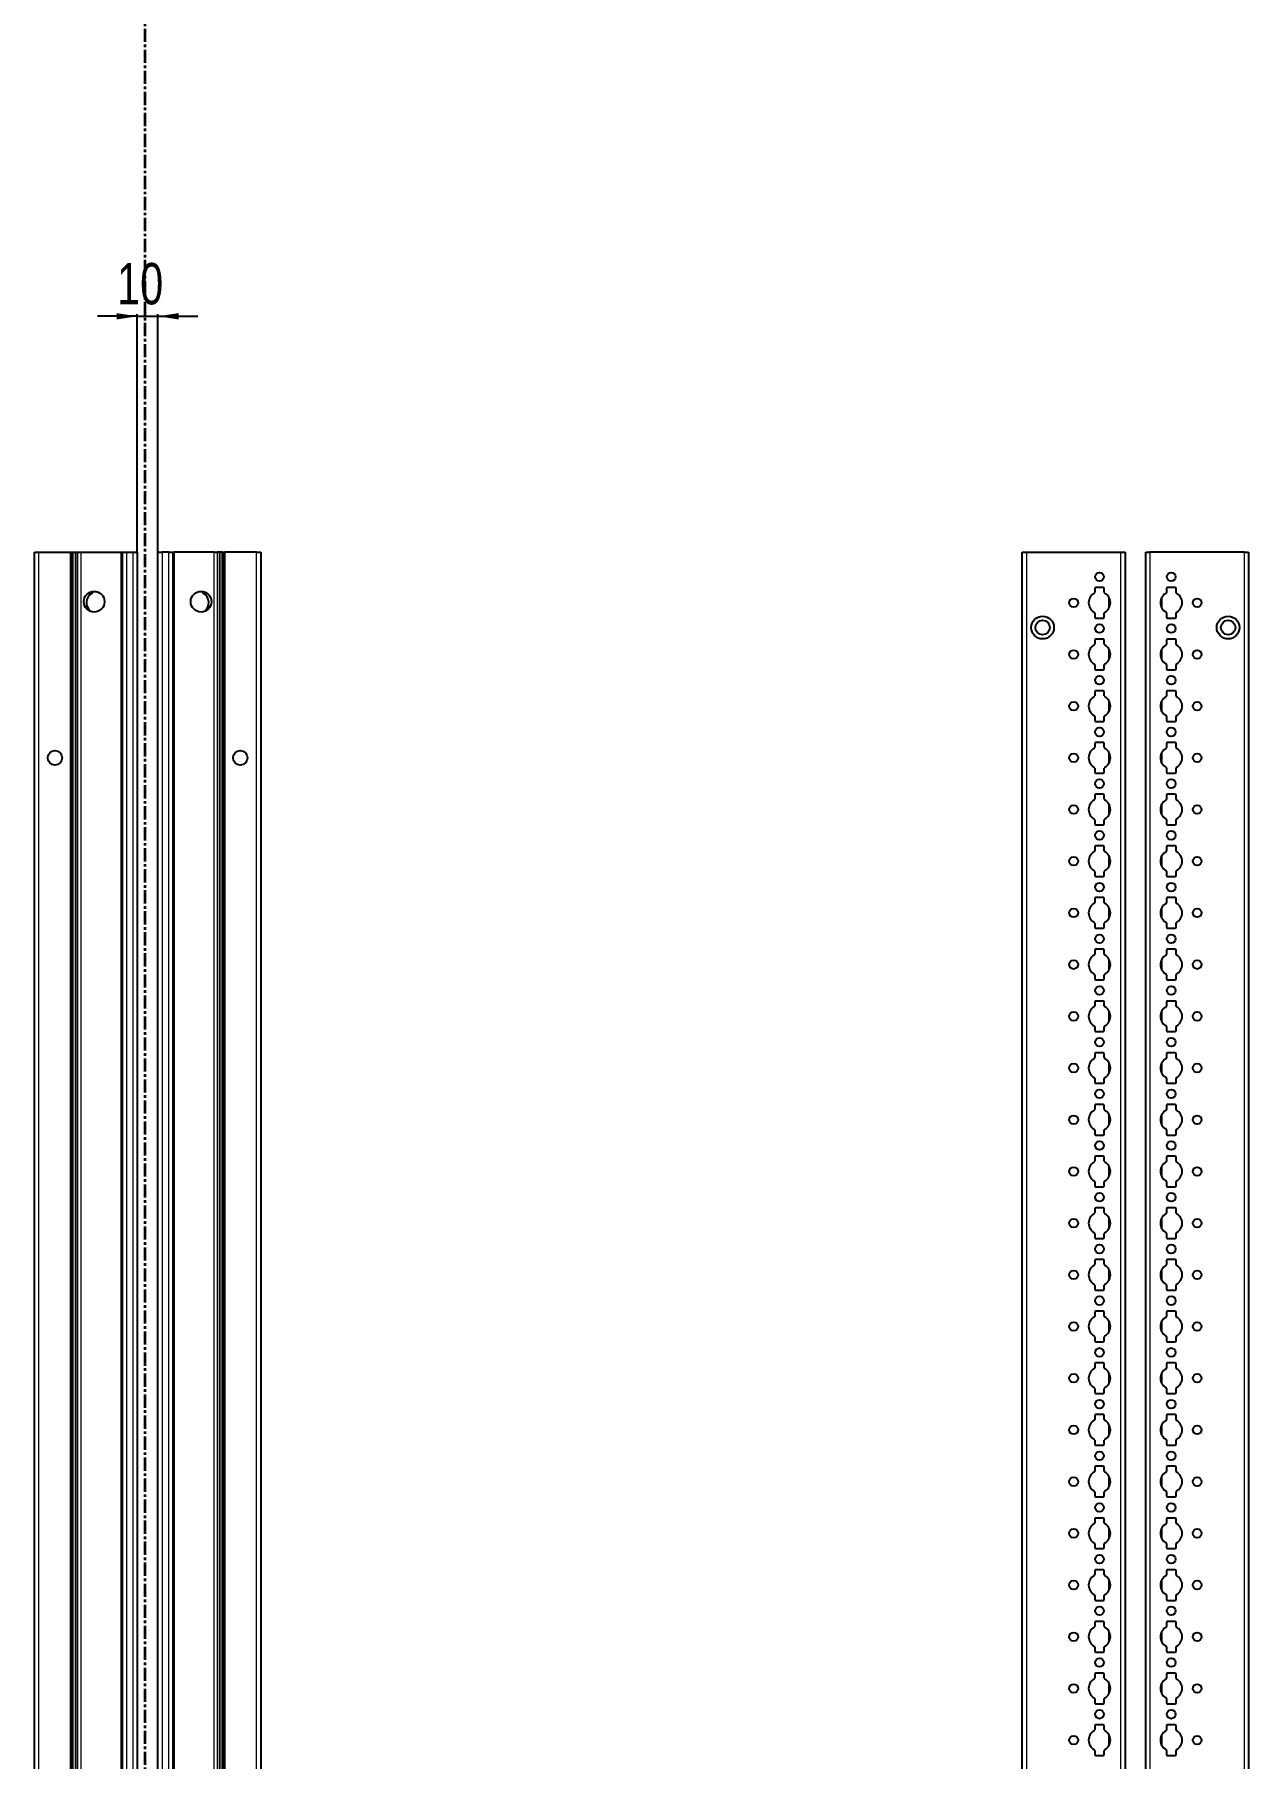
# Model space of a CAD drawing. Header units: millimetres. Extents: x -199 to 1181, y -1371 to 1507.
# Drawn here: x 594 to 1181, y -536 to 297 of the extents above; entities that cross this region are included whole.
import ezdxf

# ---------------------------------------------------------------- set-up
doc = ezdxf.new("R2010")
doc.units = ezdxf.units.MM
doc.linetypes.add('CENTER', pattern=[10.16, 6.35, -1.27, 1.27, -1.27])
doc.layers.add('FORMAT', color=7, linetype='Continuous')
doc.styles.add('SLDTEXTSTYLE0', font='TXT', dxfattribs={"width": 0.75})
doc.dimstyles.new('SLDDIMSTYLE1', dxfattribs={"dimtxt": 20, "dimasz": 10, "dimexe": 0, "dimexo": 0.0625, "dimgap": 5, "dimtad": 2, "dimdec": 1, "dimrnd": 1e-09, "dimzin": 12, "dimdsep": 46, "dimtxsty": 'SLDTEXTSTYLE0', "dimsah": 1, "dimcen": 0.09, "dimadec": 0, "dimazin": 3, "dimtfac": 1, "dimtmove": 0, "dimatfit": 0, "dimfxl": 0, "dimfrac": 2, "dimtolj": 1, "dimtzin": 12, "dimarcsym": 0})

# ---------------------------------------------------------------- blocks, each defined once
blk = doc.blocks.new('_D_4')
at = {"layer": 'FORMAT'}
for p, q in [((643.8, 161.21), (624.57, 161.21)), ((643.8, 47.22), (643.8, 162.21)), ((643.8, 161.21), (653.8, 161.21)), ((653.8, 47.22), (653.8, 162.21)), ((653.8, 161.21), (673.03, 161.21))]:
    blk.add_line(p, q, dxfattribs=at)
for points in [[(643.8, 161.21), (633.8, 162.75), (633.8, 159.67)], [(653.8, 161.21), (663.8, 159.67), (663.8, 162.75)]]:
    blk.add_solid(points, dxfattribs=at)
at = {"layer": 'FORMAT', "insert": (634.02, 186.99), "char_height": 20, "attachment_point": 1, "style": 'SLDTEXTSTYLE0'}
blk.add_mtext('10', dxfattribs=at)

msp = doc.modelspace()

# ---------------------------------------------------------------- linework, layer by layer
at = {"color": 7, "linetype": 'CENTER', "lineweight": 35}
msp.add_line((647.53, 1499.09), (647.53, -1103.67), dxfattribs=at)
at = {"color": 7, "linetype": 'Continuous', "lineweight": 25}
for p, q in [((594.1, -851.79), (594.1, 47.21)), ((594.1, 47.21), (596.1, 47.21)), ((596.1, 47.21), (611.45, 47.21)), ((611.45, 47.21), (612.1, 47.21)), ((612.1, 23.46), (612.1, 47.21)), ((612.1, 47.21), (612.69, 47.21)), ((612.69, 47.21), (613.89, 47.21)), ((613.89, 47.21), (613.89, -851.79)), ((613.89, 47.21), (613.93, 47.21)), ((613.93, 47.21), (613.93, -851.79)), ((613.93, 47.21), (615.13, 47.21)), ((615.13, 47.21), (616.55, 47.21)), ((616.55, 47.21), (635.95, 47.21)), ((635.95, 47.21), (636.6, 47.21)), ((636.6, -851.79), (636.6, 47.21)), ((636.6, 47.21), (638.6, 47.21)), ((638.6, 47.21), (641.8, 47.21)), ((641.8, 47.21), (643.8, 47.21)), ((643.8, 47.21), (643.8, -851.79)), ((653.8, -851.79), (653.8, 47.21)), ((653.8, 47.21), (655.8, 47.21)), ((659, 47.21), (655.8, 47.21)), ((659, 47.21), (661, 47.21)), ((661, 47.21), (661, -851.79)), ((661, 47.21), (661.65, 47.21)), ((681.05, 47.21), (661.65, 47.21)), ((681.05, 47.21), (682.47, 47.21)), ((683.67, 47.21), (682.47, 47.21)), ((683.67, -851.79), (683.67, 47.21)), ((683.71, 47.21), (683.67, 47.21)), ((683.71, -851.79), (683.71, 47.21)), ((684.91, 47.21), (683.71, 47.21)), ((684.91, 47.21), (685.5, 47.21)), ((685.5, 47.21), (685.5, 23.46)), ((685.5, 47.21), (686.15, 47.21)), ((701.5, 47.21), (686.15, 47.21)), ((701.5, 47.21), (703.5, 47.21)), ((703.5, 47.21), (703.5, -851.79)), ((1071.69, -851.79), (1071.69, 47.21)), ((1071.69, 47.21), (1073.69, 47.21)), ((1073.69, 47.21), (1119.39, 47.21)), ((1119.39, 47.21), (1121.39, 47.21)), ((1121.39, 47.21), (1121.39, -851.79)), ((1131.39, -851.79), (1131.39, 47.21)), ((1131.39, 47.21), (1133.39, 47.21)), ((1179.09, 47.21), (1133.39, 47.21)), ((1179.09, 47.21), (1181.09, 47.21)), ((1181.09, 47.21), (1181.09, -851.79)), ((622.15, 27.73), (622.15, 28.14)), ((675.45, 28.14), (675.45, 27.73)), ((1106.74, 29.61), (1106.74, 27.73)), ((1110.84, 30.11), (1107.24, 30.11)), ((1111.34, 27.73), (1111.34, 29.61)), ((1141.44, 29.61), (1141.44, 27.73)), ((1145.54, 30.11), (1141.94, 30.11)), ((1146.04, 27.73), (1146.04, 29.61)), ((612.16, 23.35), (612.1, 23.46)), ((612.1, 23.46), (612.1, 21.96)), ((612.1, 21.96), (612.16, 22.06)), ((612.1, -26.54), (612.1, 21.96)), ((612.16, 22.06), (612.16, 23.35)), ((685.5, 23.46), (685.44, 23.35)), ((685.44, 23.35), (685.44, 22.06)), ((685.44, 22.06), (685.5, 21.96)), ((685.5, 21.96), (685.5, 23.46)), ((685.5, 21.96), (685.5, -26.54)), ((1106.74, 17.68), (1106.74, 15.81)), ((1111.34, 15.81), (1111.34, 17.68)), ((1141.44, 17.68), (1141.44, 15.81)), ((1146.04, 15.81), (1146.04, 17.68)), ((1107.24, 15.31), (1110.84, 15.31)), ((1141.94, 15.31), (1145.54, 15.31)), ((1106.74, 4.61), (1106.74, 2.73)), ((1110.84, 5.11), (1107.24, 5.11)), ((1111.34, 2.73), (1111.34, 4.61)), ((1141.44, 4.61), (1141.44, 2.73)), ((1145.54, 5.11), (1141.94, 5.11)), ((1146.04, 2.73), (1146.04, 4.61)), ((1106.74, -7.32), (1106.74, -9.19)), ((1111.34, -9.19), (1111.34, -7.32)), ((1141.44, -7.32), (1141.44, -9.19)), ((1146.04, -9.19), (1146.04, -7.32)), ((1107.24, -9.69), (1110.84, -9.69)), ((1141.94, -9.69), (1145.54, -9.69)), ((1106.74, -20.39), (1106.74, -22.27)), ((1110.84, -19.89), (1107.24, -19.89)), ((1111.34, -22.27), (1111.34, -20.39)), ((1141.44, -20.39), (1141.44, -22.27)), ((1145.54, -19.89), (1141.94, -19.89)), ((1146.04, -22.27), (1146.04, -20.39)), ((612.16, -26.65), (612.1, -26.54)), ((612.1, -26.54), (612.1, -28.04)), ((612.1, -28.04), (612.16, -27.94)), ((612.1, -76.54), (612.1, -28.04)), ((612.16, -27.94), (612.16, -26.65)), ((685.5, -26.54), (685.44, -26.65)), ((685.44, -26.65), (685.44, -27.94)), ((685.44, -27.94), (685.5, -28.04)), ((685.5, -28.04), (685.5, -26.54)), ((685.5, -28.04), (685.5, -76.54)), ((1106.74, -32.32), (1106.74, -34.19)), ((1111.34, -34.19), (1111.34, -32.32)), ((1141.44, -32.32), (1141.44, -34.19)), ((1146.04, -34.19), (1146.04, -32.32)), ((1107.24, -34.69), (1110.84, -34.69)), ((1141.94, -34.69), (1145.54, -34.69)), ((1106.74, -45.39), (1106.74, -47.27)), ((1110.84, -44.89), (1107.24, -44.89)), ((1111.34, -47.27), (1111.34, -45.39)), ((1141.44, -45.39), (1141.44, -47.27)), ((1145.54, -44.89), (1141.94, -44.89)), ((1146.04, -47.27), (1146.04, -45.39)), ((1106.74, -57.32), (1106.74, -59.19)), ((1111.34, -59.19), (1111.34, -57.32)), ((1141.44, -57.32), (1141.44, -59.19)), ((1146.04, -59.19), (1146.04, -57.32)), ((1107.24, -59.69), (1110.84, -59.69)), ((1141.94, -59.69), (1145.54, -59.69)), ((1106.74, -70.39), (1106.74, -72.27)), ((1110.84, -69.89), (1107.24, -69.89)), ((1111.34, -72.27), (1111.34, -70.39)), ((1141.44, -70.39), (1141.44, -72.27)), ((1145.54, -69.89), (1141.94, -69.89)), ((1146.04, -72.27), (1146.04, -70.39)), ((612.16, -76.65), (612.1, -76.54)), ((612.1, -76.54), (612.1, -78.04)), ((612.1, -78.04), (612.16, -77.94)), ((612.1, -126.54), (612.1, -78.04)), ((612.16, -77.94), (612.16, -76.65)), ((685.5, -76.54), (685.44, -76.65)), ((685.44, -76.65), (685.44, -77.94)), ((685.44, -77.94), (685.5, -78.04)), ((685.5, -78.04), (685.5, -76.54)), ((685.5, -78.04), (685.5, -126.54)), ((1106.74, -82.32), (1106.74, -84.19)), ((1111.34, -84.19), (1111.34, -82.32)), ((1141.44, -82.32), (1141.44, -84.19)), ((1146.04, -84.19), (1146.04, -82.32)), ((1107.24, -84.69), (1110.84, -84.69)), ((1141.94, -84.69), (1145.54, -84.69)), ((1106.74, -95.39), (1106.74, -97.27)), ((1110.84, -94.89), (1107.24, -94.89)), ((1111.34, -97.27), (1111.34, -95.39)), ((1141.44, -95.39), (1141.44, -97.27)), ((1145.54, -94.89), (1141.94, -94.89)), ((1146.04, -97.27), (1146.04, -95.39)), ((1106.74, -107.32), (1106.74, -109.19)), ((1111.34, -109.19), (1111.34, -107.32)), ((1141.44, -107.32), (1141.44, -109.19)), ((1146.04, -109.19), (1146.04, -107.32)), ((1107.24, -109.69), (1110.84, -109.69)), ((1141.94, -109.69), (1145.54, -109.69)), ((1106.74, -120.39), (1106.74, -122.27)), ((1110.84, -119.89), (1107.24, -119.89)), ((1111.34, -122.27), (1111.34, -120.39)), ((1141.44, -120.39), (1141.44, -122.27)), ((1145.54, -119.89), (1141.94, -119.89)), ((1146.04, -122.27), (1146.04, -120.39)), ((612.16, -126.65), (612.1, -126.54)), ((612.1, -126.54), (612.1, -128.04)), ((612.1, -128.04), (612.16, -127.94)), ((612.1, -176.54), (612.1, -128.04)), ((612.16, -127.94), (612.16, -126.65)), ((685.5, -126.54), (685.44, -126.65)), ((685.44, -126.65), (685.44, -127.94)), ((685.44, -127.94), (685.5, -128.04)), ((685.5, -128.04), (685.5, -126.54)), ((685.5, -128.04), (685.5, -176.54)), ((1106.74, -132.32), (1106.74, -134.19)), ((1111.34, -134.19), (1111.34, -132.32)), ((1141.44, -132.32), (1141.44, -134.19)), ((1146.04, -134.19), (1146.04, -132.32)), ((1107.24, -134.69), (1110.84, -134.69)), ((1141.94, -134.69), (1145.54, -134.69)), ((1106.74, -145.39), (1106.74, -147.27)), ((1110.84, -144.89), (1107.24, -144.89)), ((1111.34, -147.27), (1111.34, -145.39)), ((1141.44, -145.39), (1141.44, -147.27)), ((1145.54, -144.89), (1141.94, -144.89)), ((1146.04, -147.27), (1146.04, -145.39)), ((1106.74, -157.32), (1106.74, -159.19)), ((1111.34, -159.19), (1111.34, -157.32)), ((1141.44, -157.32), (1141.44, -159.19)), ((1146.04, -159.19), (1146.04, -157.32)), ((1107.24, -159.69), (1110.84, -159.69)), ((1141.94, -159.69), (1145.54, -159.69)), ((1106.74, -170.39), (1106.74, -172.27)), ((1110.84, -169.89), (1107.24, -169.89)), ((1111.34, -172.27), (1111.34, -170.39)), ((1141.44, -170.39), (1141.44, -172.27)), ((1145.54, -169.89), (1141.94, -169.89)), ((1146.04, -172.27), (1146.04, -170.39)), ((612.16, -176.65), (612.1, -176.54)), ((612.1, -176.54), (612.1, -178.04)), ((612.1, -178.04), (612.16, -177.94)), ((612.1, -226.54), (612.1, -178.04)), ((612.16, -177.94), (612.16, -176.65)), ((685.5, -176.54), (685.44, -176.65)), ((685.44, -176.65), (685.44, -177.94)), ((685.44, -177.94), (685.5, -178.04)), ((685.5, -178.04), (685.5, -176.54)), ((685.5, -178.04), (685.5, -226.54)), ((1106.74, -182.32), (1106.74, -184.19)), ((1111.34, -184.19), (1111.34, -182.32)), ((1141.44, -182.32), (1141.44, -184.19)), ((1146.04, -184.19), (1146.04, -182.32)), ((1107.24, -184.69), (1110.84, -184.69)), ((1141.94, -184.69), (1145.54, -184.69)), ((1106.74, -195.39), (1106.74, -197.27)), ((1110.84, -194.89), (1107.24, -194.89)), ((1111.34, -197.27), (1111.34, -195.39)), ((1141.44, -195.39), (1141.44, -197.27)), ((1145.54, -194.89), (1141.94, -194.89)), ((1146.04, -197.27), (1146.04, -195.39)), ((1106.74, -207.32), (1106.74, -209.19)), ((1111.34, -209.19), (1111.34, -207.32)), ((1141.44, -207.32), (1141.44, -209.19)), ((1146.04, -209.19), (1146.04, -207.32)), ((1107.24, -209.69), (1110.84, -209.69)), ((1141.94, -209.69), (1145.54, -209.69)), ((1106.74, -220.39), (1106.74, -222.27)), ((1110.84, -219.89), (1107.24, -219.89)), ((1111.34, -222.27), (1111.34, -220.39)), ((1141.44, -220.39), (1141.44, -222.27)), ((1145.54, -219.89), (1141.94, -219.89)), ((1146.04, -222.27), (1146.04, -220.39)), ((612.16, -226.65), (612.1, -226.54)), ((612.1, -226.54), (612.1, -228.04)), ((612.1, -228.04), (612.16, -227.94)), ((612.1, -276.54), (612.1, -228.04)), ((612.16, -227.94), (612.16, -226.65)), ((685.5, -226.54), (685.44, -226.65)), ((685.44, -226.65), (685.44, -227.94)), ((685.44, -227.94), (685.5, -228.04)), ((685.5, -228.04), (685.5, -226.54)), ((685.5, -228.04), (685.5, -276.54)), ((1106.74, -232.32), (1106.74, -234.19)), ((1111.34, -234.19), (1111.34, -232.32)), ((1141.44, -232.32), (1141.44, -234.19)), ((1146.04, -234.19), (1146.04, -232.32)), ((1107.24, -234.69), (1110.84, -234.69)), ((1141.94, -234.69), (1145.54, -234.69)), ((1106.74, -245.39), (1106.74, -247.27)), ((1110.84, -244.89), (1107.24, -244.89)), ((1111.34, -247.27), (1111.34, -245.39)), ((1141.44, -245.39), (1141.44, -247.27)), ((1145.54, -244.89), (1141.94, -244.89)), ((1146.04, -247.27), (1146.04, -245.39)), ((1106.74, -257.32), (1106.74, -259.19)), ((1111.34, -259.19), (1111.34, -257.32)), ((1141.44, -257.32), (1141.44, -259.19)), ((1146.04, -259.19), (1146.04, -257.32)), ((1107.24, -259.69), (1110.84, -259.69)), ((1141.94, -259.69), (1145.54, -259.69)), ((1106.74, -270.39), (1106.74, -272.27)), ((1110.84, -269.89), (1107.24, -269.89)), ((1111.34, -272.27), (1111.34, -270.39)), ((1141.44, -270.39), (1141.44, -272.27)), ((1145.54, -269.89), (1141.94, -269.89)), ((1146.04, -272.27), (1146.04, -270.39)), ((612.16, -276.65), (612.1, -276.54)), ((612.1, -276.54), (612.1, -278.04)), ((612.1, -278.04), (612.16, -277.94)), ((612.1, -326.54), (612.1, -278.04)), ((612.16, -277.94), (612.16, -276.65)), ((685.5, -276.54), (685.44, -276.65)), ((685.44, -276.65), (685.44, -277.94)), ((685.44, -277.94), (685.5, -278.04)), ((685.5, -278.04), (685.5, -276.54)), ((685.5, -278.04), (685.5, -326.54)), ((1106.74, -282.32), (1106.74, -284.19)), ((1111.34, -284.19), (1111.34, -282.32)), ((1141.44, -282.32), (1141.44, -284.19)), ((1146.04, -284.19), (1146.04, -282.32)), ((1107.24, -284.69), (1110.84, -284.69)), ((1141.94, -284.69), (1145.54, -284.69)), ((1106.74, -295.39), (1106.74, -297.27)), ((1110.84, -294.89), (1107.24, -294.89)), ((1111.34, -297.27), (1111.34, -295.39)), ((1141.44, -295.39), (1141.44, -297.27)), ((1145.54, -294.89), (1141.94, -294.89)), ((1146.04, -297.27), (1146.04, -295.39)), ((1106.74, -307.32), (1106.74, -309.19)), ((1111.34, -309.19), (1111.34, -307.32)), ((1141.44, -307.32), (1141.44, -309.19)), ((1146.04, -309.19), (1146.04, -307.32)), ((1107.24, -309.69), (1110.84, -309.69)), ((1141.94, -309.69), (1145.54, -309.69)), ((1106.74, -320.39), (1106.74, -322.27)), ((1110.84, -319.89), (1107.24, -319.89)), ((1111.34, -322.27), (1111.34, -320.39)), ((1141.44, -320.39), (1141.44, -322.27)), ((1145.54, -319.89), (1141.94, -319.89)), ((1146.04, -322.27), (1146.04, -320.39)), ((612.16, -326.65), (612.1, -326.54)), ((612.1, -326.54), (612.1, -328.04)), ((612.1, -328.04), (612.16, -327.94)), ((612.1, -376.54), (612.1, -328.04)), ((612.16, -327.94), (612.16, -326.65)), ((685.5, -326.54), (685.44, -326.65)), ((685.44, -326.65), (685.44, -327.94)), ((685.44, -327.94), (685.5, -328.04)), ((685.5, -328.04), (685.5, -326.54)), ((685.5, -328.04), (685.5, -376.54)), ((1106.74, -332.32), (1106.74, -334.19)), ((1111.34, -334.19), (1111.34, -332.32)), ((1141.44, -332.32), (1141.44, -334.19)), ((1146.04, -334.19), (1146.04, -332.32)), ((1107.24, -334.69), (1110.84, -334.69)), ((1141.94, -334.69), (1145.54, -334.69)), ((1106.74, -345.39), (1106.74, -347.27)), ((1110.84, -344.89), (1107.24, -344.89)), ((1111.34, -347.27), (1111.34, -345.39)), ((1141.44, -345.39), (1141.44, -347.27)), ((1145.54, -344.89), (1141.94, -344.89)), ((1146.04, -347.27), (1146.04, -345.39)), ((1106.74, -357.32), (1106.74, -359.19)), ((1111.34, -359.19), (1111.34, -357.32)), ((1141.44, -357.32), (1141.44, -359.19)), ((1146.04, -359.19), (1146.04, -357.32)), ((1107.24, -359.69), (1110.84, -359.69)), ((1141.94, -359.69), (1145.54, -359.69)), ((1106.74, -370.39), (1106.74, -372.27)), ((1110.84, -369.89), (1107.24, -369.89)), ((1111.34, -372.27), (1111.34, -370.39)), ((1141.44, -370.39), (1141.44, -372.27)), ((1145.54, -369.89), (1141.94, -369.89)), ((1146.04, -372.27), (1146.04, -370.39)), ((612.16, -376.65), (612.1, -376.54)), ((612.1, -376.54), (612.1, -378.04)), ((612.1, -378.04), (612.16, -377.94)), ((612.1, -426.54), (612.1, -378.04)), ((612.16, -377.94), (612.16, -376.65)), ((685.5, -376.54), (685.44, -376.65)), ((685.44, -376.65), (685.44, -377.94)), ((685.44, -377.94), (685.5, -378.04)), ((685.5, -378.04), (685.5, -376.54)), ((685.5, -378.04), (685.5, -426.54)), ((1106.74, -382.32), (1106.74, -384.19)), ((1111.34, -384.19), (1111.34, -382.32)), ((1141.44, -382.32), (1141.44, -384.19)), ((1146.04, -384.19), (1146.04, -382.32)), ((1107.24, -384.69), (1110.84, -384.69)), ((1141.94, -384.69), (1145.54, -384.69)), ((1106.74, -395.39), (1106.74, -397.27)), ((1110.84, -394.89), (1107.24, -394.89)), ((1111.34, -397.27), (1111.34, -395.39)), ((1141.44, -395.39), (1141.44, -397.27)), ((1145.54, -394.89), (1141.94, -394.89)), ((1146.04, -397.27), (1146.04, -395.39)), ((1106.74, -407.32), (1106.74, -409.19)), ((1111.34, -409.19), (1111.34, -407.32)), ((1141.44, -407.32), (1141.44, -409.19)), ((1146.04, -409.19), (1146.04, -407.32)), ((1107.24, -409.69), (1110.84, -409.69)), ((1141.94, -409.69), (1145.54, -409.69)), ((1106.74, -420.39), (1106.74, -422.27)), ((1110.84, -419.89), (1107.24, -419.89)), ((1111.34, -422.27), (1111.34, -420.39)), ((1141.44, -420.39), (1141.44, -422.27)), ((1145.54, -419.89), (1141.94, -419.89)), ((1146.04, -422.27), (1146.04, -420.39)), ((612.16, -426.65), (612.1, -426.54)), ((612.1, -426.54), (612.1, -428.04)), ((612.1, -428.04), (612.16, -427.94)), ((612.1, -476.54), (612.1, -428.04)), ((612.16, -427.94), (612.16, -426.65)), ((685.5, -426.54), (685.44, -426.65)), ((685.44, -426.65), (685.44, -427.94)), ((685.44, -427.94), (685.5, -428.04)), ((685.5, -428.04), (685.5, -426.54)), ((685.5, -428.04), (685.5, -476.54)), ((1106.74, -432.32), (1106.74, -434.19)), ((1111.34, -434.19), (1111.34, -432.32)), ((1141.44, -432.32), (1141.44, -434.19)), ((1146.04, -434.19), (1146.04, -432.32)), ((1107.24, -434.69), (1110.84, -434.69)), ((1141.94, -434.69), (1145.54, -434.69)), ((1106.74, -445.39), (1106.74, -447.27)), ((1110.84, -444.89), (1107.24, -444.89)), ((1111.34, -447.27), (1111.34, -445.39)), ((1141.44, -445.39), (1141.44, -447.27)), ((1145.54, -444.89), (1141.94, -444.89)), ((1146.04, -447.27), (1146.04, -445.39)), ((1106.74, -457.32), (1106.74, -459.19)), ((1111.34, -459.19), (1111.34, -457.32)), ((1141.44, -457.32), (1141.44, -459.19)), ((1146.04, -459.19), (1146.04, -457.32)), ((1107.24, -459.69), (1110.84, -459.69)), ((1141.94, -459.69), (1145.54, -459.69)), ((1106.74, -470.39), (1106.74, -472.27)), ((1110.84, -469.89), (1107.24, -469.89)), ((1111.34, -472.27), (1111.34, -470.39)), ((1141.44, -470.39), (1141.44, -472.27)), ((1145.54, -469.89), (1141.94, -469.89)), ((1146.04, -472.27), (1146.04, -470.39)), ((612.16, -476.65), (612.1, -476.54)), ((612.1, -476.54), (612.1, -478.04)), ((612.1, -478.04), (612.16, -477.94)), ((612.1, -526.54), (612.1, -478.04)), ((612.16, -477.94), (612.16, -476.65)), ((685.5, -476.54), (685.44, -476.65)), ((685.44, -476.65), (685.44, -477.94)), ((685.44, -477.94), (685.5, -478.04)), ((685.5, -478.04), (685.5, -476.54)), ((685.5, -478.04), (685.5, -526.54)), ((1106.74, -482.32), (1106.74, -484.19)), ((1111.34, -484.19), (1111.34, -482.32)), ((1141.44, -482.32), (1141.44, -484.19)), ((1146.04, -484.19), (1146.04, -482.32)), ((1107.24, -484.69), (1110.84, -484.69)), ((1141.94, -484.69), (1145.54, -484.69)), ((1106.74, -495.39), (1106.74, -497.27)), ((1110.84, -494.89), (1107.24, -494.89)), ((1111.34, -497.27), (1111.34, -495.39)), ((1141.44, -495.39), (1141.44, -497.27)), ((1145.54, -494.89), (1141.94, -494.89)), ((1146.04, -497.27), (1146.04, -495.39)), ((1106.74, -507.32), (1106.74, -509.19)), ((1111.34, -509.19), (1111.34, -507.32)), ((1141.44, -507.32), (1141.44, -509.19)), ((1146.04, -509.19), (1146.04, -507.32)), ((1107.24, -509.69), (1110.84, -509.69)), ((1141.94, -509.69), (1145.54, -509.69)), ((1106.74, -520.39), (1106.74, -522.27)), ((1110.84, -519.89), (1107.24, -519.89)), ((1111.34, -522.27), (1111.34, -520.39)), ((1141.44, -520.39), (1141.44, -522.27)), ((1145.54, -519.89), (1141.94, -519.89)), ((1146.04, -522.27), (1146.04, -520.39)), ((612.16, -526.65), (612.1, -526.54)), ((612.1, -526.54), (612.1, -528.04)), ((612.1, -528.04), (612.16, -527.94)), ((612.1, -576.54), (612.1, -528.04)), ((612.16, -527.94), (612.16, -526.65)), ((685.5, -526.54), (685.44, -526.65)), ((685.44, -526.65), (685.44, -527.94)), ((685.44, -527.94), (685.5, -528.04)), ((685.5, -528.04), (685.5, -526.54)), ((685.5, -528.04), (685.5, -576.54)), ((1106.74, -532.32), (1106.74, -534.19)), ((1111.34, -534.19), (1111.34, -532.32)), ((1141.44, -532.32), (1141.44, -534.19)), ((1146.04, -534.19), (1146.04, -532.32)), ((1107.24, -534.69), (1110.84, -534.69)), ((1141.94, -534.69), (1145.54, -534.69))]:
    msp.add_line(p, q, dxfattribs=at)
at = {"color": 8, "linetype": 'Continuous', "lineweight": 18}
for p, q in [((596.1, 47.21), (596.1, -851.79)), ((611.45, -851.79), (611.45, 47.21)), ((612.69, 47.21), (612.69, -851.79)), ((615.13, -851.79), (615.13, 47.21)), ((616.55, 47.21), (616.55, -851.79)), ((635.95, -851.79), (635.95, 47.21)), ((638.6, 47.21), (638.6, -851.79)), ((641.8, -851.79), (641.8, 47.21)), ((655.8, 47.21), (655.8, -851.79)), ((659, -851.79), (659, 47.21)), ((661.65, 47.21), (661.65, -851.79)), ((681.05, -851.79), (681.05, 47.21)), ((682.47, 47.21), (682.47, -851.79)), ((684.91, -851.79), (684.91, 47.21)), ((686.15, 47.21), (686.15, -851.79)), ((701.5, -851.79), (701.5, 47.21)), ((1073.69, 47.21), (1073.69, -851.79)), ((1119.39, -851.79), (1119.39, 47.21)), ((1133.39, 47.21), (1133.39, -851.79)), ((1179.09, -851.79), (1179.09, 47.21)), ((1113.54, 20), (1113.54, 25.41)), ((1139.24, 25.41), (1139.24, 20)), ((1113.54, -5), (1113.54, 0.41)), ((1139.24, 0.41), (1139.24, -5)), ((1113.54, -30), (1113.54, -24.59)), ((1139.24, -24.59), (1139.24, -30)), ((1113.54, -55), (1113.54, -49.59)), ((1139.24, -49.59), (1139.24, -55)), ((1113.54, -80), (1113.54, -74.59)), ((1139.24, -74.59), (1139.24, -80)), ((1113.54, -105), (1113.54, -99.59)), ((1139.24, -99.59), (1139.24, -105)), ((1113.54, -130), (1113.54, -124.59)), ((1139.24, -124.59), (1139.24, -130)), ((1113.54, -155), (1113.54, -149.59)), ((1139.24, -149.59), (1139.24, -155)), ((1113.54, -180), (1113.54, -174.59)), ((1139.24, -174.59), (1139.24, -180)), ((1113.54, -205), (1113.54, -199.59)), ((1139.24, -199.59), (1139.24, -205)), ((1113.54, -230), (1113.54, -224.59)), ((1139.24, -224.59), (1139.24, -230)), ((1113.54, -255), (1113.54, -249.59)), ((1139.24, -249.59), (1139.24, -255)), ((1113.54, -280), (1113.54, -274.59)), ((1139.24, -274.59), (1139.24, -280)), ((1113.54, -305), (1113.54, -299.59)), ((1139.24, -299.59), (1139.24, -305)), ((1113.54, -330), (1113.54, -324.59)), ((1139.24, -324.59), (1139.24, -330)), ((1113.54, -355), (1113.54, -349.59)), ((1139.24, -349.59), (1139.24, -355)), ((1113.54, -380), (1113.54, -374.59)), ((1139.24, -374.59), (1139.24, -380)), ((1113.54, -405), (1113.54, -399.59)), ((1139.24, -399.59), (1139.24, -405)), ((1113.54, -430), (1113.54, -424.59)), ((1139.24, -424.59), (1139.24, -430)), ((1113.54, -455), (1113.54, -449.59)), ((1139.24, -449.59), (1139.24, -455)), ((1113.54, -480), (1113.54, -474.59)), ((1139.24, -474.59), (1139.24, -480)), ((1113.54, -505), (1113.54, -499.59)), ((1139.24, -499.59), (1139.24, -505)), ((1113.54, -530), (1113.54, -524.59)), ((1139.24, -524.59), (1139.24, -530))]:
    msp.add_line(p, q, dxfattribs=at)
at = {"color": 7, "linetype": 'Continuous', "lineweight": 25}
for centre, radius in [((1109.04, 35.21), 2.12), ((1143.74, 35.21), 2.12), ((622.95, 23.21), 5), ((674.65, 23.21), 5), ((1096.54, 22.71), 2.12), ((1156.24, 22.71), 2.12), ((1081.54, 10.71), 5.5), ((1081.54, 10.71), 3.5), ((1109.04, 10.21), 2.12), ((1143.74, 10.21), 2.12), ((1171.24, 10.71), 5.5), ((1171.24, 10.71), 3.5), ((1096.54, -2.29), 2.12), ((1156.24, -2.29), 2.12), ((1109.04, -14.79), 2.12), ((1143.74, -14.79), 2.12), ((1096.54, -27.29), 2.12), ((1156.24, -27.29), 2.12), ((1109.04, -39.79), 2.12), ((1143.74, -39.79), 2.12), ((604, -52.29), 3.5), ((693.6, -52.29), 3.5), ((1096.54, -52.29), 2.12), ((1156.24, -52.29), 2.12), ((1109.04, -64.79), 2.12), ((1143.74, -64.79), 2.12), ((1096.54, -77.29), 2.12), ((1156.24, -77.29), 2.12), ((1109.04, -89.79), 2.12), ((1143.74, -89.79), 2.12), ((1096.54, -102.29), 2.12), ((1156.24, -102.29), 2.12), ((1109.04, -114.79), 2.12), ((1143.74, -114.79), 2.12), ((1096.54, -127.29), 2.12), ((1156.24, -127.29), 2.12), ((1109.04, -139.79), 2.12), ((1143.74, -139.79), 2.12), ((1096.54, -152.29), 2.12), ((1156.24, -152.29), 2.12), ((1109.04, -164.79), 2.12), ((1143.74, -164.79), 2.12), ((1096.54, -177.29), 2.12), ((1156.24, -177.29), 2.12), ((1109.04, -189.79), 2.12), ((1143.74, -189.79), 2.12), ((1096.54, -202.29), 2.12), ((1156.24, -202.29), 2.12), ((1109.04, -214.79), 2.12), ((1143.74, -214.79), 2.12), ((1096.54, -227.29), 2.12), ((1156.24, -227.29), 2.12), ((1109.04, -239.79), 2.12), ((1143.74, -239.79), 2.12), ((1096.54, -252.29), 2.12), ((1156.24, -252.29), 2.12), ((1109.04, -264.79), 2.12), ((1143.74, -264.79), 2.12), ((1096.54, -277.29), 2.12), ((1156.24, -277.29), 2.12), ((1109.04, -289.79), 2.12), ((1143.74, -289.79), 2.12), ((1096.54, -302.29), 2.12), ((1156.24, -302.29), 2.12), ((1109.04, -314.79), 2.12), ((1143.74, -314.79), 2.12), ((1096.54, -327.29), 2.12), ((1156.24, -327.29), 2.12), ((1109.04, -339.79), 2.12), ((1143.74, -339.79), 2.12), ((1096.54, -352.29), 2.12), ((1156.24, -352.29), 2.12), ((1109.04, -364.79), 2.12), ((1143.74, -364.79), 2.12), ((1096.54, -377.29), 2.12), ((1156.24, -377.29), 2.12), ((1109.04, -389.79), 2.12), ((1143.74, -389.79), 2.12), ((1096.54, -402.29), 2.12), ((1156.24, -402.29), 2.12), ((1109.04, -414.79), 2.12), ((1143.74, -414.79), 2.12), ((1096.54, -427.29), 2.12), ((1156.24, -427.29), 2.12), ((1109.04, -439.79), 2.12), ((1143.74, -439.79), 2.12), ((1096.54, -452.29), 2.12), ((1156.24, -452.29), 2.12), ((1109.04, -464.79), 2.12), ((1143.74, -464.79), 2.12), ((1096.54, -477.29), 2.12), ((1156.24, -477.29), 2.12), ((1109.04, -489.79), 2.12), ((1143.74, -489.79), 2.12), ((1096.54, -502.29), 2.12), ((1156.24, -502.29), 2.12), ((1109.04, -514.79), 2.12), ((1143.74, -514.79), 2.12), ((1096.54, -527.29), 2.12), ((1156.24, -527.29), 2.12)]:
    msp.add_circle(centre, radius, dxfattribs=at)
for centre, radius, start, end in [((624.45, 22.71), 5.25, 119.14074, 233.81086), ((621.65, 27.73), 0.5, 299.14074, 0), ((675.95, 27.73), 0.5, 180, 240.85926), ((673.15, 22.71), 5.25, 306.18914, 60.85926), ((1109.04, 22.71), 5.25, 119.14074, 240.85926), ((1106.24, 27.73), 0.5, 299.14074, 0), ((1107.24, 29.61), 0.5, 90, 180), ((1110.84, 29.61), 0.5, 0, 90), ((1111.84, 27.73), 0.5, 180, 240.85926), ((1109.04, 22.71), 5.25, 299.14074, 60.85926), ((1143.74, 22.71), 5.25, 119.14074, 240.85926), ((1140.94, 27.73), 0.5, 299.14074, 0), ((1141.94, 29.61), 0.5, 90, 180), ((1145.54, 29.61), 0.5, 360, 90), ((1146.54, 27.73), 0.5, 180, 240.85926), ((1143.74, 22.71), 5.25, 299.14074, 60.85926), ((1106.24, 17.68), 0.5, 0, 60.85926), ((1111.84, 17.68), 0.5, 119.14074, 180), ((1140.94, 17.68), 0.5, 0, 60.85926), ((1146.54, 17.68), 0.5, 119.14074, 180), ((1107.24, 15.81), 0.5, 180, 270), ((1110.84, 15.81), 0.5, 270, 0), ((1141.94, 15.81), 0.5, 180, 270), ((1145.54, 15.81), 0.5, 270, 0), ((1109.04, -2.29), 5.25, 119.14074, 240.85926), ((1106.24, 2.73), 0.5, 299.14074, 0), ((1107.24, 4.61), 0.5, 90, 180), ((1110.84, 4.61), 0.5, 0, 90), ((1111.84, 2.73), 0.5, 180, 240.85926), ((1109.04, -2.29), 5.25, 299.14074, 60.85926), ((1143.74, -2.29), 5.25, 119.14074, 240.85926), ((1140.94, 2.73), 0.5, 299.14074, 0), ((1141.94, 4.61), 0.5, 90, 180), ((1145.54, 4.61), 0.5, 0, 90), ((1146.54, 2.73), 0.5, 180, 240.85926), ((1143.74, -2.29), 5.25, 299.14074, 60.85926), ((1106.24, -7.32), 0.5, 0, 60.85926), ((1111.84, -7.32), 0.5, 119.14074, 180), ((1140.94, -7.32), 0.5, 0, 60.85926), ((1146.54, -7.32), 0.5, 119.14074, 180), ((1107.24, -9.19), 0.5, 180, 270), ((1110.84, -9.19), 0.5, 270, 0), ((1141.94, -9.19), 0.5, 180, 270), ((1145.54, -9.19), 0.5, 270, 0), ((1109.04, -27.29), 5.25, 119.14074, 240.85926), ((1106.24, -22.27), 0.5, 299.14074, 0), ((1107.24, -20.39), 0.5, 90, 180), ((1110.84, -20.39), 0.5, 0, 90), ((1111.84, -22.27), 0.5, 180, 240.85926), ((1109.04, -27.29), 5.25, 299.14074, 60.85926), ((1143.74, -27.29), 5.25, 119.14074, 240.85926), ((1140.94, -22.27), 0.5, 299.14074, 0), ((1141.94, -20.39), 0.5, 90, 180), ((1145.54, -20.39), 0.5, 0, 90), ((1146.54, -22.27), 0.5, 180, 240.85926), ((1143.74, -27.29), 5.25, 299.14074, 60.85926), ((1106.24, -32.32), 0.5, 0, 60.85926), ((1111.84, -32.32), 0.5, 119.14074, 180), ((1140.94, -32.32), 0.5, 0, 60.85926), ((1146.54, -32.32), 0.5, 119.14074, 180), ((1107.24, -34.19), 0.5, 180, 270), ((1110.84, -34.19), 0.5, 270, 0), ((1141.94, -34.19), 0.5, 180, 270), ((1145.54, -34.19), 0.5, 270, 0), ((1109.04, -52.29), 5.25, 119.14074, 240.85926), ((1106.24, -47.27), 0.5, 299.14074, 0), ((1107.24, -45.39), 0.5, 90, 180), ((1110.84, -45.39), 0.5, 0, 90), ((1111.84, -47.27), 0.5, 180, 240.85926), ((1109.04, -52.29), 5.25, 299.14074, 60.85926), ((1143.74, -52.29), 5.25, 119.14074, 240.85926), ((1140.94, -47.27), 0.5, 299.14074, 0), ((1141.94, -45.39), 0.5, 90, 180), ((1145.54, -45.39), 0.5, 0, 90), ((1146.54, -47.27), 0.5, 180, 240.85926), ((1143.74, -52.29), 5.25, 299.14074, 60.85926), ((1106.24, -57.32), 0.5, 0, 60.85926), ((1111.84, -57.32), 0.5, 119.14074, 180), ((1140.94, -57.32), 0.5, 0, 60.85926), ((1146.54, -57.32), 0.5, 119.14074, 180), ((1107.24, -59.19), 0.5, 180, 270), ((1110.84, -59.19), 0.5, 270, 0), ((1141.94, -59.19), 0.5, 180, 270), ((1145.54, -59.19), 0.5, 270, 0), ((1109.04, -77.29), 5.25, 119.14074, 240.85926), ((1106.24, -72.27), 0.5, 299.14074, 0), ((1107.24, -70.39), 0.5, 90, 180), ((1110.84, -70.39), 0.5, 0, 90), ((1111.84, -72.27), 0.5, 180, 240.85926), ((1109.04, -77.29), 5.25, 299.14074, 60.85926), ((1143.74, -77.29), 5.25, 119.14074, 240.85926), ((1140.94, -72.27), 0.5, 299.14074, 0), ((1141.94, -70.39), 0.5, 90, 180), ((1145.54, -70.39), 0.5, 0, 90), ((1146.54, -72.27), 0.5, 180, 240.85926), ((1143.74, -77.29), 5.25, 299.14074, 60.85926), ((1106.24, -82.32), 0.5, 0, 60.85926), ((1111.84, -82.32), 0.5, 119.14074, 180), ((1140.94, -82.32), 0.5, 0, 60.85926), ((1146.54, -82.32), 0.5, 119.14074, 180), ((1107.24, -84.19), 0.5, 180, 270), ((1110.84, -84.19), 0.5, 270, 0), ((1141.94, -84.19), 0.5, 180, 270), ((1145.54, -84.19), 0.5, 270, 0), ((1109.04, -102.29), 5.25, 119.14074, 240.85926), ((1106.24, -97.27), 0.5, 299.14074, 0), ((1107.24, -95.39), 0.5, 90, 180), ((1110.84, -95.39), 0.5, 0, 90), ((1111.84, -97.27), 0.5, 180, 240.85926), ((1109.04, -102.29), 5.25, 299.14074, 60.85926), ((1143.74, -102.29), 5.25, 119.14074, 240.85926), ((1140.94, -97.27), 0.5, 299.14074, 0), ((1141.94, -95.39), 0.5, 90, 180), ((1145.54, -95.39), 0.5, 0, 90), ((1146.54, -97.27), 0.5, 180, 240.85926), ((1143.74, -102.29), 5.25, 299.14074, 60.85926), ((1106.24, -107.32), 0.5, 0, 60.85926), ((1111.84, -107.32), 0.5, 119.14074, 180), ((1140.94, -107.32), 0.5, 0, 60.85926), ((1146.54, -107.32), 0.5, 119.14074, 180), ((1107.24, -109.19), 0.5, 180, 270), ((1110.84, -109.19), 0.5, 270, 0), ((1141.94, -109.19), 0.5, 180, 270), ((1145.54, -109.19), 0.5, 270, 0), ((1109.04, -127.29), 5.25, 119.14074, 240.85926), ((1106.24, -122.27), 0.5, 299.14074, 0), ((1107.24, -120.39), 0.5, 90, 180), ((1110.84, -120.39), 0.5, 0, 90), ((1111.84, -122.27), 0.5, 180, 240.85926), ((1109.04, -127.29), 5.25, 299.14074, 60.85926), ((1143.74, -127.29), 5.25, 119.14074, 240.85926), ((1140.94, -122.27), 0.5, 299.14074, 0), ((1141.94, -120.39), 0.5, 90, 180), ((1145.54, -120.39), 0.5, 0, 90), ((1146.54, -122.27), 0.5, 180, 240.85926), ((1143.74, -127.29), 5.25, 299.14074, 60.85926), ((1106.24, -132.32), 0.5, 0, 60.85926), ((1111.84, -132.32), 0.5, 119.14074, 180), ((1140.94, -132.32), 0.5, 0, 60.85926), ((1146.54, -132.32), 0.5, 119.14074, 180), ((1107.24, -134.19), 0.5, 180, 270), ((1110.84, -134.19), 0.5, 270, 0), ((1141.94, -134.19), 0.5, 180, 270), ((1145.54, -134.19), 0.5, 270, 0), ((1109.04, -152.29), 5.25, 119.14074, 240.85926), ((1106.24, -147.27), 0.5, 299.14074, 0), ((1107.24, -145.39), 0.5, 90, 180), ((1110.84, -145.39), 0.5, 0, 90), ((1111.84, -147.27), 0.5, 180, 240.85926), ((1109.04, -152.29), 5.25, 299.14074, 60.85926), ((1143.74, -152.29), 5.25, 119.14074, 240.85926), ((1140.94, -147.27), 0.5, 299.14074, 0), ((1141.94, -145.39), 0.5, 90, 180), ((1145.54, -145.39), 0.5, 360, 90), ((1146.54, -147.27), 0.5, 180, 240.85926), ((1143.74, -152.29), 5.25, 299.14074, 60.85926), ((1106.24, -157.32), 0.5, 0, 60.85926), ((1111.84, -157.32), 0.5, 119.14074, 180), ((1140.94, -157.32), 0.5, 0, 60.85926), ((1146.54, -157.32), 0.5, 119.14074, 180), ((1107.24, -159.19), 0.5, 180, 270), ((1110.84, -159.19), 0.5, 270, 0), ((1141.94, -159.19), 0.5, 180, 270), ((1145.54, -159.19), 0.5, 270, 0), ((1109.04, -177.29), 5.25, 119.14074, 240.85926), ((1106.24, -172.27), 0.5, 299.14074, 0), ((1107.24, -170.39), 0.5, 90, 180), ((1110.84, -170.39), 0.5, 0, 90), ((1111.84, -172.27), 0.5, 180, 240.85926), ((1109.04, -177.29), 5.25, 299.14074, 60.85926), ((1143.74, -177.29), 5.25, 119.14074, 240.85926), ((1140.94, -172.27), 0.5, 299.14074, 0), ((1141.94, -170.39), 0.5, 90, 180), ((1145.54, -170.39), 0.5, 0, 90), ((1146.54, -172.27), 0.5, 180, 240.85926), ((1143.74, -177.29), 5.25, 299.14074, 60.85926), ((1106.24, -182.32), 0.5, 0, 60.85926), ((1111.84, -182.32), 0.5, 119.14074, 180), ((1140.94, -182.32), 0.5, 0, 60.85926), ((1146.54, -182.32), 0.5, 119.14074, 180), ((1107.24, -184.19), 0.5, 180, 270), ((1110.84, -184.19), 0.5, 270, 0), ((1141.94, -184.19), 0.5, 180, 270), ((1145.54, -184.19), 0.5, 270, 0), ((1109.04, -202.29), 5.25, 119.14074, 240.85926), ((1106.24, -197.27), 0.5, 299.14074, 0), ((1107.24, -195.39), 0.5, 90, 180), ((1110.84, -195.39), 0.5, 0, 90), ((1111.84, -197.27), 0.5, 180, 240.85926), ((1109.04, -202.29), 5.25, 299.14074, 60.85926), ((1143.74, -202.29), 5.25, 119.14074, 240.85926), ((1140.94, -197.27), 0.5, 299.14074, 0), ((1141.94, -195.39), 0.5, 90, 180), ((1145.54, -195.39), 0.5, 0, 90), ((1146.54, -197.27), 0.5, 180, 240.85926), ((1143.74, -202.29), 5.25, 299.14074, 60.85926), ((1106.24, -207.32), 0.5, 0, 60.85926), ((1111.84, -207.32), 0.5, 119.14074, 180), ((1140.94, -207.32), 0.5, 0, 60.85926), ((1146.54, -207.32), 0.5, 119.14074, 180), ((1107.24, -209.19), 0.5, 180, 270), ((1110.84, -209.19), 0.5, 270, 0), ((1141.94, -209.19), 0.5, 180, 270), ((1145.54, -209.19), 0.5, 270, 0), ((1109.04, -227.29), 5.25, 119.14074, 240.85926), ((1106.24, -222.27), 0.5, 299.14074, 0), ((1107.24, -220.39), 0.5, 90, 180), ((1110.84, -220.39), 0.5, 0, 90), ((1111.84, -222.27), 0.5, 180, 240.85926), ((1109.04, -227.29), 5.25, 299.14074, 60.85926), ((1143.74, -227.29), 5.25, 119.14074, 240.85926), ((1140.94, -222.27), 0.5, 299.14074, 0), ((1141.94, -220.39), 0.5, 90, 180), ((1145.54, -220.39), 0.5, 0, 90), ((1146.54, -222.27), 0.5, 180, 240.85926), ((1143.74, -227.29), 5.25, 299.14074, 60.85926), ((1106.24, -232.32), 0.5, 0, 60.85926), ((1111.84, -232.32), 0.5, 119.14074, 180), ((1140.94, -232.32), 0.5, 0, 60.85926), ((1146.54, -232.32), 0.5, 119.14074, 180), ((1107.24, -234.19), 0.5, 180, 270), ((1110.84, -234.19), 0.5, 270, 0), ((1141.94, -234.19), 0.5, 180, 270), ((1145.54, -234.19), 0.5, 270, 0), ((1109.04, -252.29), 5.25, 119.14074, 240.85926), ((1106.24, -247.27), 0.5, 299.14074, 0), ((1107.24, -245.39), 0.5, 90, 180), ((1110.84, -245.39), 0.5, 0, 90), ((1111.84, -247.27), 0.5, 180, 240.85926), ((1109.04, -252.29), 5.25, 299.14074, 60.85926), ((1143.74, -252.29), 5.25, 119.14074, 240.85926), ((1140.94, -247.27), 0.5, 299.14074, 0), ((1141.94, -245.39), 0.5, 90, 180), ((1145.54, -245.39), 0.5, 0, 90), ((1146.54, -247.27), 0.5, 180, 240.85926), ((1143.74, -252.29), 5.25, 299.14074, 60.85926), ((1106.24, -257.32), 0.5, 0, 60.85926), ((1111.84, -257.32), 0.5, 119.14074, 180), ((1140.94, -257.32), 0.5, 0, 60.85926), ((1146.54, -257.32), 0.5, 119.14074, 180), ((1107.24, -259.19), 0.5, 180, 270), ((1110.84, -259.19), 0.5, 270, 0), ((1141.94, -259.19), 0.5, 180, 270), ((1145.54, -259.19), 0.5, 270, 0), ((1109.04, -277.29), 5.25, 119.14074, 240.85926), ((1106.24, -272.27), 0.5, 299.14074, 0), ((1107.24, -270.39), 0.5, 90, 180), ((1110.84, -270.39), 0.5, 0, 90), ((1111.84, -272.27), 0.5, 180, 240.85926), ((1109.04, -277.29), 5.25, 299.14074, 60.85926), ((1143.74, -277.29), 5.25, 119.14074, 240.85926), ((1140.94, -272.27), 0.5, 299.14074, 0), ((1141.94, -270.39), 0.5, 90, 180), ((1145.54, -270.39), 0.5, 0, 90), ((1146.54, -272.27), 0.5, 180, 240.85926), ((1143.74, -277.29), 5.25, 299.14074, 60.85926), ((1106.24, -282.32), 0.5, 0, 60.85926), ((1111.84, -282.32), 0.5, 119.14074, 180), ((1140.94, -282.32), 0.5, 0, 60.85926), ((1146.54, -282.32), 0.5, 119.14074, 180), ((1107.24, -284.19), 0.5, 180, 270), ((1110.84, -284.19), 0.5, 270, 0), ((1141.94, -284.19), 0.5, 180, 270), ((1145.54, -284.19), 0.5, 270, 0), ((1109.04, -302.29), 5.25, 119.14074, 240.85926), ((1106.24, -297.27), 0.5, 299.14074, 0), ((1107.24, -295.39), 0.5, 90, 180), ((1110.84, -295.39), 0.5, 0, 90), ((1111.84, -297.27), 0.5, 180, 240.85926), ((1109.04, -302.29), 5.25, 299.14074, 60.85926), ((1143.74, -302.29), 5.25, 119.14074, 240.85926), ((1140.94, -297.27), 0.5, 299.14074, 0), ((1141.94, -295.39), 0.5, 90, 180), ((1145.54, -295.39), 0.5, 0, 90), ((1146.54, -297.27), 0.5, 180, 240.85926), ((1143.74, -302.29), 5.25, 299.14074, 60.85926), ((1106.24, -307.32), 0.5, 0, 60.85926), ((1111.84, -307.32), 0.5, 119.14074, 180), ((1140.94, -307.32), 0.5, 0, 60.85926), ((1146.54, -307.32), 0.5, 119.14074, 180), ((1107.24, -309.19), 0.5, 180, 270), ((1110.84, -309.19), 0.5, 270, 0), ((1141.94, -309.19), 0.5, 180, 270), ((1145.54, -309.19), 0.5, 270, 0), ((1109.04, -327.29), 5.25, 119.14074, 240.85926), ((1106.24, -322.27), 0.5, 299.14074, 0), ((1107.24, -320.39), 0.5, 90, 180), ((1110.84, -320.39), 0.5, 0, 90), ((1111.84, -322.27), 0.5, 180, 240.85926), ((1109.04, -327.29), 5.25, 299.14074, 60.85926), ((1143.74, -327.29), 5.25, 119.14074, 240.85926), ((1140.94, -322.27), 0.5, 299.14074, 0), ((1141.94, -320.39), 0.5, 90, 180), ((1145.54, -320.39), 0.5, 0, 90), ((1146.54, -322.27), 0.5, 180, 240.85926), ((1143.74, -327.29), 5.25, 299.14074, 60.85926), ((1106.24, -332.32), 0.5, 0, 60.85926), ((1111.84, -332.32), 0.5, 119.14074, 180), ((1140.94, -332.32), 0.5, 0, 60.85926), ((1146.54, -332.32), 0.5, 119.14074, 180), ((1107.24, -334.19), 0.5, 180, 270), ((1110.84, -334.19), 0.5, 270, 0), ((1141.94, -334.19), 0.5, 180, 270), ((1145.54, -334.19), 0.5, 270, 0), ((1109.04, -352.29), 5.25, 119.14074, 240.85926), ((1106.24, -347.27), 0.5, 299.14074, 0), ((1107.24, -345.39), 0.5, 90, 180), ((1110.84, -345.39), 0.5, 0, 90), ((1111.84, -347.27), 0.5, 180, 240.85926), ((1109.04, -352.29), 5.25, 299.14074, 60.85926), ((1143.74, -352.29), 5.25, 119.14074, 240.85926), ((1140.94, -347.27), 0.5, 299.14074, 0), ((1141.94, -345.39), 0.5, 90, 180), ((1145.54, -345.39), 0.5, 0, 90), ((1146.54, -347.27), 0.5, 180, 240.85926), ((1143.74, -352.29), 5.25, 299.14074, 60.85926), ((1106.24, -357.32), 0.5, 0, 60.85926), ((1111.84, -357.32), 0.5, 119.14074, 180), ((1140.94, -357.32), 0.5, 0, 60.85926), ((1146.54, -357.32), 0.5, 119.14074, 180), ((1107.24, -359.19), 0.5, 180, 270), ((1110.84, -359.19), 0.5, 270, 0), ((1141.94, -359.19), 0.5, 180, 270), ((1145.54, -359.19), 0.5, 270, 0), ((1109.04, -377.29), 5.25, 119.14074, 240.85926), ((1106.24, -372.27), 0.5, 299.14074, 0), ((1107.24, -370.39), 0.5, 90, 180), ((1110.84, -370.39), 0.5, 0, 90), ((1111.84, -372.27), 0.5, 180, 240.85926), ((1109.04, -377.29), 5.25, 299.14074, 60.85926), ((1143.74, -377.29), 5.25, 119.14074, 240.85926), ((1140.94, -372.27), 0.5, 299.14074, 0), ((1141.94, -370.39), 0.5, 90, 180), ((1145.54, -370.39), 0.5, 0, 90), ((1146.54, -372.27), 0.5, 180, 240.85926), ((1143.74, -377.29), 5.25, 299.14074, 60.85926), ((1106.24, -382.32), 0.5, 0, 60.85926), ((1111.84, -382.32), 0.5, 119.14074, 180), ((1140.94, -382.32), 0.5, 0, 60.85926), ((1146.54, -382.32), 0.5, 119.14074, 180), ((1107.24, -384.19), 0.5, 180, 270), ((1110.84, -384.19), 0.5, 270, 0), ((1141.94, -384.19), 0.5, 180, 270), ((1145.54, -384.19), 0.5, 270, 0), ((1109.04, -402.29), 5.25, 119.14074, 240.85926), ((1106.24, -397.27), 0.5, 299.14074, 0), ((1107.24, -395.39), 0.5, 90, 180), ((1110.84, -395.39), 0.5, 0, 90), ((1111.84, -397.27), 0.5, 180, 240.85926), ((1109.04, -402.29), 5.25, 299.14074, 60.85926), ((1143.74, -402.29), 5.25, 119.14074, 240.85926), ((1140.94, -397.27), 0.5, 299.14074, 0), ((1141.94, -395.39), 0.5, 90, 180), ((1145.54, -395.39), 0.5, 0, 90), ((1146.54, -397.27), 0.5, 180, 240.85926), ((1143.74, -402.29), 5.25, 299.14074, 60.85926), ((1106.24, -407.32), 0.5, 0, 60.85926), ((1111.84, -407.32), 0.5, 119.14074, 180), ((1140.94, -407.32), 0.5, 0, 60.85926), ((1146.54, -407.32), 0.5, 119.14074, 180), ((1107.24, -409.19), 0.5, 180, 270), ((1110.84, -409.19), 0.5, 270, 0), ((1141.94, -409.19), 0.5, 180, 270), ((1145.54, -409.19), 0.5, 270, 0), ((1109.04, -427.29), 5.25, 119.14074, 240.85926), ((1106.24, -422.27), 0.5, 299.14074, 0), ((1107.24, -420.39), 0.5, 90, 180), ((1110.84, -420.39), 0.5, 0, 90), ((1111.84, -422.27), 0.5, 180, 240.85926), ((1109.04, -427.29), 5.25, 299.14074, 60.85926), ((1143.74, -427.29), 5.25, 119.14074, 240.85926), ((1140.94, -422.27), 0.5, 299.14074, 0), ((1141.94, -420.39), 0.5, 90, 180), ((1145.54, -420.39), 0.5, 0, 90), ((1146.54, -422.27), 0.5, 180, 240.85926), ((1143.74, -427.29), 5.25, 299.14074, 60.85926), ((1106.24, -432.32), 0.5, 0, 60.85926), ((1111.84, -432.32), 0.5, 119.14074, 180), ((1140.94, -432.32), 0.5, 0, 60.85926), ((1146.54, -432.32), 0.5, 119.14074, 180), ((1107.24, -434.19), 0.5, 180, 270), ((1110.84, -434.19), 0.5, 270, 0), ((1141.94, -434.19), 0.5, 180, 270), ((1145.54, -434.19), 0.5, 270, 0), ((1109.04, -452.29), 5.25, 119.14074, 240.85926), ((1106.24, -447.27), 0.5, 299.14074, 0), ((1107.24, -445.39), 0.5, 90, 180), ((1110.84, -445.39), 0.5, 0, 90), ((1111.84, -447.27), 0.5, 180, 240.85926), ((1109.04, -452.29), 5.25, 299.14074, 60.85926), ((1143.74, -452.29), 5.25, 119.14074, 240.85926), ((1140.94, -447.27), 0.5, 299.14074, 0), ((1141.94, -445.39), 0.5, 90, 180), ((1145.54, -445.39), 0.5, 0, 90), ((1146.54, -447.27), 0.5, 180, 240.85926), ((1143.74, -452.29), 5.25, 299.14074, 60.85926), ((1106.24, -457.32), 0.5, 0, 60.85926), ((1111.84, -457.32), 0.5, 119.14074, 180), ((1140.94, -457.32), 0.5, 0, 60.85926), ((1146.54, -457.32), 0.5, 119.14074, 180), ((1107.24, -459.19), 0.5, 180, 270), ((1110.84, -459.19), 0.5, 270, 0), ((1141.94, -459.19), 0.5, 180, 270), ((1145.54, -459.19), 0.5, 270, 0), ((1109.04, -477.29), 5.25, 119.14074, 240.85926), ((1106.24, -472.27), 0.5, 299.14074, 0), ((1107.24, -470.39), 0.5, 90, 180), ((1110.84, -470.39), 0.5, 0, 90), ((1111.84, -472.27), 0.5, 180, 240.85926), ((1109.04, -477.29), 5.25, 299.14074, 60.85926), ((1143.74, -477.29), 5.25, 119.14074, 240.85926), ((1140.94, -472.27), 0.5, 299.14074, 0), ((1141.94, -470.39), 0.5, 90, 180), ((1145.54, -470.39), 0.5, 0, 90), ((1146.54, -472.27), 0.5, 180, 240.85926), ((1143.74, -477.29), 5.25, 299.14074, 60.85926), ((1106.24, -482.32), 0.5, 0, 60.85926), ((1111.84, -482.32), 0.5, 119.14074, 180), ((1140.94, -482.32), 0.5, 0, 60.85926), ((1146.54, -482.32), 0.5, 119.14074, 180), ((1107.24, -484.19), 0.5, 180, 270), ((1110.84, -484.19), 0.5, 270, 0), ((1141.94, -484.19), 0.5, 180, 270), ((1145.54, -484.19), 0.5, 270, 0), ((1109.04, -502.29), 5.25, 119.14074, 240.85926), ((1106.24, -497.27), 0.5, 299.14074, 0), ((1107.24, -495.39), 0.5, 90, 180), ((1110.84, -495.39), 0.5, 0, 90), ((1111.84, -497.27), 0.5, 180, 240.85926), ((1109.04, -502.29), 5.25, 299.14074, 60.85926), ((1143.74, -502.29), 5.25, 119.14074, 240.85926), ((1140.94, -497.27), 0.5, 299.14074, 0), ((1141.94, -495.39), 0.5, 90, 180), ((1145.54, -495.39), 0.5, 0, 90), ((1146.54, -497.27), 0.5, 180, 240.85926), ((1143.74, -502.29), 5.25, 299.14074, 60.85926), ((1106.24, -507.32), 0.5, 0, 60.85926), ((1111.84, -507.32), 0.5, 119.14074, 180), ((1140.94, -507.32), 0.5, 0, 60.85926), ((1146.54, -507.32), 0.5, 119.14074, 180), ((1107.24, -509.19), 0.5, 180, 270), ((1110.84, -509.19), 0.5, 270, 0), ((1141.94, -509.19), 0.5, 180, 270), ((1145.54, -509.19), 0.5, 270, 0), ((1109.04, -527.29), 5.25, 119.14074, 240.85926), ((1106.24, -522.27), 0.5, 299.14074, 0), ((1107.24, -520.39), 0.5, 90, 180), ((1110.84, -520.39), 0.5, 0, 90), ((1111.84, -522.27), 0.5, 180, 240.85926), ((1109.04, -527.29), 5.25, 299.14074, 60.85926), ((1143.74, -527.29), 5.25, 119.14074, 240.85926), ((1140.94, -522.27), 0.5, 299.14074, 0), ((1141.94, -520.39), 0.5, 90, 180), ((1145.54, -520.39), 0.5, 0, 90), ((1146.54, -522.27), 0.5, 180, 240.85926), ((1143.74, -527.29), 5.25, 299.14074, 60.85926), ((1106.24, -532.32), 0.5, 0, 60.85926), ((1111.84, -532.32), 0.5, 119.14074, 180), ((1140.94, -532.32), 0.5, 0, 60.85926), ((1146.54, -532.32), 0.5, 119.14074, 180), ((1107.24, -534.19), 0.5, 180, 270), ((1110.84, -534.19), 0.5, 270, 0), ((1141.94, -534.19), 0.5, 180, 270), ((1145.54, -534.19), 0.5, 270, 0)]:
    msp.add_arc(centre, radius, start, end, dxfattribs=at)

# ---------------------------------------------------------------- dimensions: what is measured, and where the dimension line sits
at = {"layer": 'FORMAT'}
dim = msp.add_linear_dim(base=(653.8, 161.21), p1=(643.8, 47.21), p2=(653.8, 47.21), dimstyle='SLDDIMSTYLE1', dxfattribs=at)
dim.commit()
dim.dimension.update_dxf_attribs({"geometry": '_D_4', "text_midpoint": (648.8, 161.21), "dimtype": 160})

doc.saveas('drawing.dxf')
